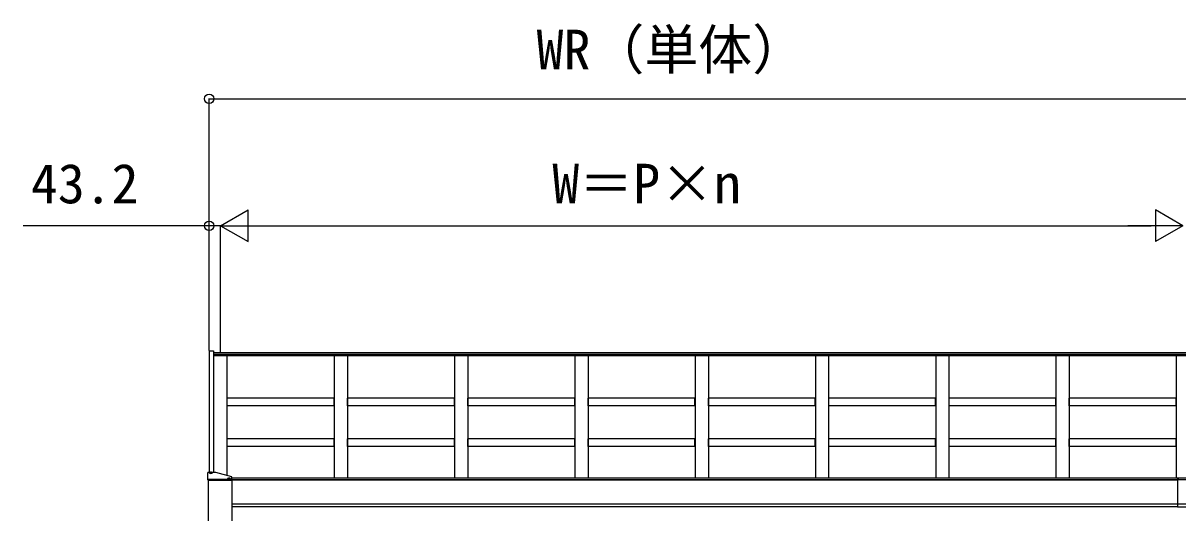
# Model space of a CAD drawing. Units: millimetres, scale not verified. Extents: x -10500 to 10500, y -15600 to 15524.
# Drawn here: x -8004 to -3635, y -8231 to -6379 of the extents above; entities that cross this region are included whole.
import ezdxf
from ezdxf.enums import TextEntityAlignment as Align

# ---------------------------------------------------------------- set-up
doc = ezdxf.new("R2010")
doc.units = ezdxf.units.MM
doc.header["$LTSCALE"] = 80
doc.layers.add('0-4_YKK_A1', color=4, linetype='Continuous')
doc.layers.add('0-5_YKK_D', color=6, linetype='Continuous')
doc.styles.add('ＭＳ ゴシック', font='')
doc.styles.get('ＭＳ ゴシック').set_extended_font_data('MS Gothic')

msp = doc.modelspace()

# ---------------------------------------------------------------- linework, layer by layer
at = {"layer": '0-4_YKK_A1'}
for p, q in [((-7299.7, -7617.64), (-7299.7, -8077.71)), ((-7299.7, -7617.64), (-7283.5, -7617.64)), ((-7283.5, -7617.64), (-7283.5, -8077.71)), ((-3605, -7625.27), (-7283.5, -7625.27)), ((-3605, -7632.21), (-7283.5, -7632.21)), ((-3605, -7637.45), (-7283.5, -7637.45)), ((-7231.5, -8089.95), (-7231.5, -7637.45)), ((-6826.5, -7637.45), (-6826.5, -8100.17)), ((-6776.5, -7637.45), (-6776.5, -8100.17)), ((-6371.5, -7637.45), (-6371.5, -8100.17)), ((-6321.5, -7637.45), (-6321.5, -8100.17)), ((-5916.5, -7637.45), (-5916.5, -8100.17)), ((-5866.5, -7637.45), (-5866.5, -8100.17)), ((-5461.5, -7637.45), (-5461.5, -8100.17)), ((-5411.5, -7637.45), (-5411.5, -8100.17)), ((-5006.5, -7637.45), (-5006.5, -8100.17)), ((-4956.5, -7637.45), (-4956.5, -8100.17)), ((-4551.5, -7637.45), (-4551.5, -8100.17)), ((-4501.5, -7637.45), (-4501.5, -8100.17)), ((-4096.5, -7637.45), (-4096.5, -8100.17)), ((-4046.5, -7637.45), (-4046.5, -8100.17)), ((-3641.5, -7637.45), (-3641.5, -8100.17)), ((-7304.5, -8106.42), (-7304.5, -8077.88)), ((-7297.46, -8077.71), (-7303.5, -8077.71)), ((-7299.4, -8079.5), (-7299.4, -8079.07)), ((-7295.95, -8077.49), (-7295.95, -8077.79)), ((-7293.99, -8078.09), (-7293.99, -8077.78)), ((-7293.01, -8078.09), (-7293.01, -8077.78)), ((-7291.05, -8077.79), (-7291.05, -8077.49)), ((-7274.5, -8077.71), (-7289.54, -8077.71)), ((-7287.6, -8079.5), (-7287.6, -8079.07)), ((-7213.5, -8095.07), (-7274.5, -8077.71)), ((-7303.83, -8107.09), (-7304.32, -8106.59)), ((-7304, -8107.09), (-7304, -10243.5)), ((-7304, -8107.09), (-7214, -8107.09)), ((-7214.5, -8104.63), (-7303.5, -8104.63)), ((-7214.5, -8106.59), (-7303.5, -8106.59)), ((-7302.71, -8107.09), (-7303.2, -8106.59)), ((-7301.59, -8107.09), (-7302.08, -8106.59)), ((-7300.46, -8107.09), (-7300.96, -8106.59)), ((-7299.34, -8107.09), (-7299.83, -8106.59)), ((-7298.22, -8107.09), (-7298.71, -8106.59)), ((-7297.1, -8107.09), (-7297.59, -8106.59)), ((-7295.97, -8107.09), (-7296.47, -8106.59)), ((-7294.85, -8107.09), (-7295.34, -8106.59)), ((-7293.73, -8107.09), (-7294.22, -8106.59)), ((-7292.61, -8107.09), (-7293.1, -8106.59)), ((-7291.48, -8107.09), (-7291.98, -8106.59)), ((-7290.36, -8107.09), (-7290.85, -8106.59)), ((-7289.24, -8107.09), (-7289.73, -8106.59)), ((-7288.12, -8107.09), (-7288.61, -8106.59)), ((-7286.99, -8107.09), (-7287.49, -8106.59)), ((-7285.87, -8107.09), (-7286.36, -8106.59)), ((-7284.75, -8107.09), (-7285.24, -8106.59)), ((-7283.63, -8107.09), (-7284.12, -8106.59)), ((-7282.5, -8107.09), (-7283, -8106.59)), ((-7281.38, -8107.09), (-7281.87, -8106.59)), ((-7280.26, -8107.09), (-7280.75, -8106.59)), ((-7279.14, -8107.09), (-7279.63, -8106.59)), ((-7278.01, -8107.09), (-7278.51, -8106.59)), ((-7276.89, -8107.09), (-7277.38, -8106.59)), ((-7275.77, -8107.09), (-7276.26, -8106.59)), ((-7274.65, -8107.09), (-7275.14, -8106.59)), ((-7273.52, -8107.09), (-7274.02, -8106.59)), ((-7272.4, -8107.09), (-7272.89, -8106.59)), ((-7271.28, -8107.09), (-7271.77, -8106.59)), ((-7270.16, -8107.09), (-7270.65, -8106.59)), ((-7269.03, -8107.09), (-7269.53, -8106.59)), ((-7267.91, -8107.09), (-7268.4, -8106.59)), ((-7266.79, -8107.09), (-7267.28, -8106.59)), ((-7265.67, -8107.09), (-7266.16, -8106.59)), ((-7264.54, -8107.09), (-7265.04, -8106.59)), ((-7263.42, -8107.09), (-7263.91, -8106.59)), ((-7262.3, -8107.09), (-7262.79, -8106.59)), ((-7261.18, -8107.09), (-7261.67, -8106.59)), ((-7260.05, -8107.09), (-7260.55, -8106.59)), ((-7258.93, -8107.09), (-7259.42, -8106.59)), ((-7257.81, -8107.09), (-7258.3, -8106.59)), ((-7256.69, -8107.09), (-7257.18, -8106.59)), ((-7255.56, -8107.09), (-7256.06, -8106.59)), ((-7254.44, -8107.09), (-7254.93, -8106.59)), ((-7253.32, -8107.09), (-7253.81, -8106.59)), ((-7252.2, -8107.09), (-7252.69, -8106.59)), ((-7251.07, -8107.09), (-7251.57, -8106.59)), ((-7249.95, -8107.09), (-7250.44, -8106.59)), ((-7248.83, -8107.09), (-7249.32, -8106.59)), ((-7247.71, -8107.09), (-7248.2, -8106.59)), ((-7246.58, -8107.09), (-7247.08, -8106.59)), ((-7245.46, -8107.09), (-7245.95, -8106.59)), ((-7244.34, -8107.09), (-7244.83, -8106.59)), ((-7243.22, -8107.09), (-7243.71, -8106.59)), ((-7242.09, -8107.09), (-7242.59, -8106.59)), ((-7240.97, -8107.09), (-7241.46, -8106.59)), ((-7239.85, -8107.09), (-7240.34, -8106.59)), ((-7238.73, -8107.09), (-7239.22, -8106.59)), ((-7237.6, -8107.09), (-7238.1, -8106.59)), ((-7236.48, -8107.09), (-7236.97, -8106.59)), ((-7235.36, -8107.09), (-7235.85, -8106.59)), ((-7234.24, -8107.09), (-7234.73, -8106.59)), ((-7233.11, -8107.09), (-7233.61, -8106.59)), ((-7231.99, -8107.09), (-7232.48, -8106.59)), ((-7230.87, -8107.09), (-7231.36, -8106.59)), ((-7230.4, -8101.21), (-7230.4, -8100.77)), ((-7229.75, -8107.09), (-7230.24, -8106.59)), ((-7228.62, -8107.09), (-7229.12, -8106.59)), ((-7227.5, -8107.09), (-7227.99, -8106.59)), ((-7226.95, -8099.19), (-7226.95, -8099.5)), ((-7226.38, -8107.09), (-7226.87, -8106.59)), ((-7225.26, -8107.09), (-7225.75, -8106.59)), ((-7224.99, -8099.79), (-7224.99, -8099.49)), ((-7224.13, -8107.09), (-7224.63, -8106.59)), ((-7224.01, -8099.79), (-7224.01, -8099.49)), ((-7223.01, -8107.09), (-7223.5, -8106.59)), ((-7221.89, -8107.09), (-7222.38, -8106.59)), ((-7222.05, -8099.5), (-7222.05, -8099.19)), ((-7220.77, -8107.09), (-7221.26, -8106.59)), ((-7219.64, -8107.09), (-7220.14, -8106.59)), ((-7218.52, -8107.09), (-7219.01, -8106.59)), ((-7218.6, -8101.21), (-7218.6, -8100.77)), ((-7217.4, -8107.09), (-7217.89, -8106.59)), ((-7216.28, -8107.09), (-7216.77, -8106.59)), ((-7215.15, -8107.09), (-7215.64, -8106.59)), ((-7214.03, -8107.09), (-7214.52, -8106.59)), ((-7214, -8107.09), (-7214, -10243.5)), ((-7213.5, -8106.42), (-7213.5, -8095.07)), ((-7213.5, -8103.97), (-3636.5, -8103.97)), ((-7213.5, -8106), (-3636.5, -8106)), ((-3636.5, -8102.3), (-3632.35, -8102.3)), ((-3636.5, -8102.3), (-3636.5, -8208.19)), ((-3636.5, -8105.16), (-3596.5, -8105.16)), ((-7214, -8196), (-3636.5, -8196)), ((-7214, -8206.78), (-3636.5, -8206.78)), ((-3636.5, -8197.16), (-3596.5, -8197.16)), ((-3636.5, -8208.19), (-3596.5, -8208.19))]:
    msp.add_line(p, q, dxfattribs=at)
for points in [[(-6827, -7825.83), (-6827, -7797.1), (-7231, -7797.1)], [(-6827, -7825.83), (-7231, -7825.83), (-7231, -7797.1)], [(-6372, -7825.83), (-6372, -7797.1), (-6776, -7797.1)], [(-6372, -7825.83), (-6776, -7825.83), (-6776, -7797.1)], [(-5917, -7825.83), (-5917, -7797.1), (-6321, -7797.1)], [(-5917, -7825.83), (-6321, -7825.83), (-6321, -7797.1)], [(-5462, -7825.83), (-5462, -7797.1), (-5866, -7797.1)], [(-5462, -7825.83), (-5866, -7825.83), (-5866, -7797.1)], [(-5007, -7825.83), (-5007, -7797.1), (-5411, -7797.1)], [(-5007, -7825.83), (-5411, -7825.83), (-5411, -7797.1)], [(-4552, -7825.83), (-4552, -7797.1), (-4956, -7797.1)], [(-4552, -7825.83), (-4956, -7825.83), (-4956, -7797.1)], [(-4097, -7825.83), (-4097, -7797.1), (-4501, -7797.1)], [(-4097, -7825.83), (-4501, -7825.83), (-4501, -7797.1)], [(-3642, -7825.83), (-3642, -7797.1), (-4046, -7797.1)], [(-3642, -7825.83), (-4046, -7825.83), (-4046, -7797.1)], [(-6827, -7979.69), (-6827, -7950.95), (-7231, -7950.95)], [(-6827, -7979.69), (-7231, -7979.69), (-7231, -7950.95)], [(-6372, -7979.69), (-6372, -7950.95), (-6776, -7950.95)], [(-6372, -7979.69), (-6776, -7979.69), (-6776, -7950.95)], [(-5917, -7979.69), (-5917, -7950.95), (-6321, -7950.95)], [(-5917, -7979.69), (-6321, -7979.69), (-6321, -7950.95)], [(-5462, -7979.69), (-5462, -7950.95), (-5866, -7950.95)], [(-5462, -7979.69), (-5866, -7979.69), (-5866, -7950.95)], [(-5007, -7979.69), (-5007, -7950.95), (-5411, -7950.95)], [(-5007, -7979.69), (-5411, -7979.69), (-5411, -7950.95)], [(-4552, -7979.69), (-4552, -7950.95), (-4956, -7950.95)], [(-4552, -7979.69), (-4956, -7979.69), (-4956, -7950.95)], [(-4097, -7979.69), (-4097, -7950.95), (-4501, -7950.95)], [(-4097, -7979.69), (-4501, -7979.69), (-4501, -7950.95)], [(-3642, -7979.69), (-3642, -7950.95), (-4046, -7950.95)], [(-3642, -7979.69), (-4046, -7979.69), (-4046, -7950.95)], [(-7293.99, -8077.78), (-7294.05, -8077.68), (-7294.17, -8077.62), (-7294.3, -8077.58), (-7294.43, -8077.56), (-7294.57, -8077.55), (-7294.7, -8077.55), (-7294.84, -8077.56), (-7294.97, -8077.58)], [(-7292.03, -8077.58), (-7292.16, -8077.56), (-7292.3, -8077.55), (-7292.43, -8077.55), (-7292.57, -8077.56), (-7292.7, -8077.58), (-7292.83, -8077.62), (-7292.95, -8077.68), (-7293.01, -8077.78)], [(-7224.99, -8099.49), (-7225.05, -8099.38), (-7225.17, -8099.32), (-7225.3, -8099.29), (-7225.43, -8099.27), (-7225.57, -8099.26), (-7225.7, -8099.26), (-7225.84, -8099.27), (-7225.97, -8099.29)], [(-7223.03, -8099.29), (-7223.16, -8099.27), (-7223.3, -8099.26), (-7223.43, -8099.26), (-7223.57, -8099.27), (-7223.7, -8099.29), (-7223.83, -8099.32), (-7223.95, -8099.38), (-7224.01, -8099.49)], [(-3579, -8103.97), (-3579, -8100.17), (-7213.5, -8100.17)]]:
    msp.add_lwpolyline(points, dxfattribs=at)
msp.add_lwpolyline([(-7213.5, -8106.59), (-7304.5, -8106.59), (-7304.5, -8107.09), (-7213.5, -8107.09)], close=True, dxfattribs=at)
for centre, major_axis, ratio, start_param, end_param in [((-7303.5, -8077.88), (-1, 0), 0.173648, 4.712389, 6.2831853), ((-7293.5, -8079.5), (5.9, 0), 0.310816, 3.1415927, 6.2831853), ((-7293.5, -8084.01), (8.02, 0), 0.85381, 1.7551906, 1.8813492), ((-7293.5, -8084.31), (-8.02, 0), 0.85381, 4.8967832, 5.0229419), ((-7293.5, -8084.92), (8.02, 0), 0.85381, 1.5096412, 1.6319515), ((-7293.5, -8084.01), (-8.02, 0), 0.85381, 4.4018361, 4.5279947), ((-7293.5, -8084.31), (8.02, 0), 0.85381, 1.2602434, 1.3864021), ((-7303.5, -8104.45), (-1, 0), 0.173648, 6.2831853, 7.8539816), ((-7303.5, -8106.42), (-1, 0), 0.173648, 6.2831853, 7.8539816), ((-7224.5, -8101.21), (5.9, 0), 0.310816, 3.1415927, 6.2831853), ((-7224.5, -8105.71), (8.02, 0), 0.85381, 1.7551906, 1.8813492), ((-7224.5, -8106.02), (-8.02, 0), 0.85381, 4.8967832, 5.0229419), ((-7224.5, -8106.63), (8.02, 0), 0.85381, 1.5096412, 1.6319515), ((-7224.5, -8105.71), (-8.02, 0), 0.85381, 4.4018361, 4.5279947), ((-7224.5, -8106.02), (8.02, 0), 0.85381, 1.2602434, 1.3864021), ((-7214.5, -8104.45), (1, 0), 0.173648, 4.712389, 6.2831853), ((-7214.5, -8106.42), (1, 0), 0.173648, 4.712389, 6.2831853)]:
    msp.add_ellipse(centre, major_axis=major_axis, ratio=ratio, start_param=start_param, end_param=end_param, dxfattribs=at)
for centre in [(-7293.5, -8079.07), (-7224.5, -8100.77)]:
    msp.add_ellipse(centre, major_axis=(5.9, 0), ratio=0.310816, dxfattribs=at)
at = {"layer": '0-5_YKK_D'}
for p, q in [((-7299.7, -7616.64), (-7299.7, -6664.27)), ((-7299.7, -6665.27), (-3579, -6665.27)), ((-7256.5, -7145.27), (-7152.58, -7085.27)), ((-7152.58, -7205.27), (-7152.58, -7085.27)), ((-3616.5, -7145.27), (-3720.42, -7085.27)), ((-3720.42, -7085.27), (-3720.42, -7205.27)), ((-7299.7, -7145.27), (-8003.56, -7145.27)), ((-7299.7, -7616.64), (-7299.7, -7144.27)), ((-7256.5, -7145.27), (-7299.7, -7145.27)), ((-7256.5, -7624.27), (-7256.5, -7144.27)), ((-7256.5, -7624.27), (-7256.5, -7144.27)), ((-7256.5, -7145.27), (-7184.5, -7145.27)), ((-7256.5, -7145.27), (-7152.58, -7205.27)), ((-7256.5, -7145.27), (-7048.65, -7145.27)), ((-7136.5, -7145.27), (-3736.5, -7145.27)), ((-3616.5, -7145.27), (-3824.35, -7145.27)), ((-3616.5, -7145.27), (-3720.42, -7205.27))]:
    msp.add_line(p, q, dxfattribs=at)
for centre in [(-7299.7, -6665.27), (-7299.7, -7145.27)]:
    msp.add_circle(centre, 18, dxfattribs=at)

# ---------------------------------------------------------------- texts
at = {"layer": '0-5_YKK_D', "style": 'ＭＳ ゴシック'}
for s, p in [('WR（単体）', (-6061.2, -6598.61)), ('43.2', (-7974, -7105.27)), ('W＝P×n', (-6001.56, -7105.27))]:
    msp.add_text(s, height=149.6, dxfattribs=at).set_placement(p, align=Align.BOTTOM_LEFT)

doc.saveas('drawing.dxf')
